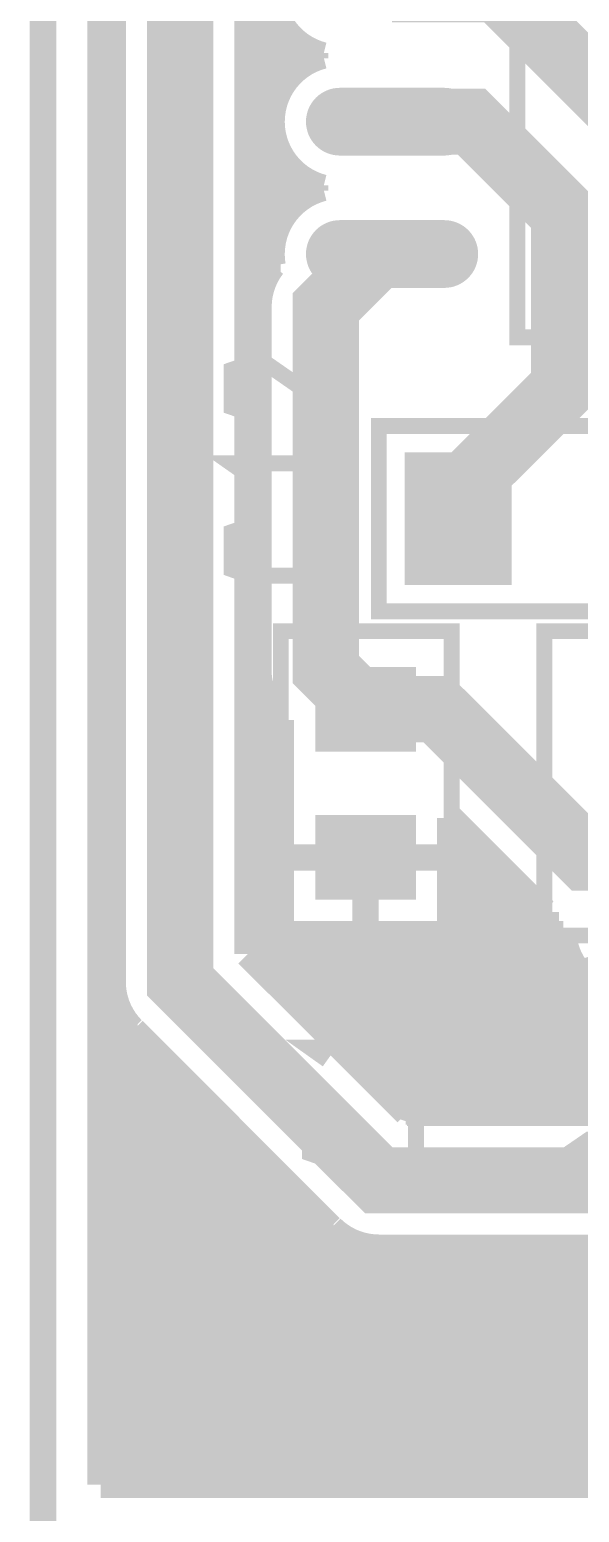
# Model space of a CAD drawing. Extents: x -5 to 90, y -49 to 54.
# Drawn here: x -5.13 to 0.14, y 3.8 to 18.03 of the extents above; entities that cross this region are included whole.
import ezdxf

# ---------------------------------------------------------------- set-up
doc = ezdxf.new("R2010")
doc.units = 0
doc.header["$MEASUREMENT"] = 0
doc.layers.get('0').update_dxf_attribs({"linetype": 'CONTINUOUS'})
for name, color, linetype in [('22-310-0_DRD', 7, 'CONTINUOUS'), ('22-310-0_DRL', 2, 'CONTINUOUS'), ('22-310-0_SMT', 3, 'CONTINUOUS'), ('22-310-0_SPT', 5, 'CONTINUOUS'), ('22-310-0_SST', 14, 'CONTINUOUS'), ('22-310-0_TOP', 9, 'CONTINUOUS')]:
    doc.layers.add(name, color=color, linetype=linetype)

# ---------------------------------------------------------------- blocks, each defined once
blk = doc.blocks.new('RECTANGLE_4')
blk.add_solid([(0.4826, 0.4064), (0.4826, -0.4064), (-0.4826, 0.4064), (-0.4826, -0.4064)])
blk = doc.blocks.new('RECTANGLE_5')
blk.add_solid([(0.51308, 0.63627), (0.51308, -0.63627), (-0.51308, 0.63627), (-0.51308, -0.63627)])
blk = doc.blocks.new('OBLONG_31')
at = {"const_width": 0.65024}
blk.add_lwpolyline([(0.50038, 0), (-0.50038, 0)], dxfattribs=at)
at = {"const_width": 0.32512}
for points in [[(-0.66294, 0, 1), (-0.33782, 0, 1)], [(0.33782, 0, 1), (0.66294, 0, 1)]]:
    blk.add_lwpolyline(points, format="xyb", close=True, dxfattribs=at)

msp = doc.modelspace()

# ---------------------------------------------------------------- linework, layer by layer
at = {"layer": '22-310-0_DRD', "const_width": 0.254}
msp.add_lwpolyline([(44.99864, 54.0004), (44.99864, -4.0005), (-4.99872, -4.0005), (-4.99872, 54.0004), (44.99864, 54.0004)], dxfattribs=at)
at = {"layer": '22-310-0_DRL', "const_width": 0.254}
msp.add_lwpolyline([(44.99864, 54.0004), (44.99864, -4.0005), (-4.99872, -4.0005), (-4.99872, 54.0004), (44.99864, 54.0004)], dxfattribs=at)
at = {"layer": '22-310-0_SST', "const_width": 0.1524}
for points in [[(2.44602, 15.0749), (-0.44958, 15.0749), (-0.44958, 25.5651), (3.24612, 25.5651), (3.24612, 15.875), (2.44602, 15.0876), (2.44602, 15.0749)], [(-2.17424, 14.8209), (-2.17424, 14.34846), (-2.85242, 14.8209), (-3.02006, 14.8209), (-3.19024, 14.76248), (-3.19024, 14.40688), (-3.02006, 14.34846)], [(-1.778, 12.446), (1.778, 12.446), (1.778, 14.224), (-1.778, 14.224), (-1.778, 12.446)], [(-2.17424, 13.9827), (-2.17424, 13.74648)], [(-2.17424, 13.86586), (-3.19024, 13.86586), (-3.02006, 13.74648)], [(-2.34442, 13.26388), (-2.17424, 13.20546), (-2.17424, 12.84986), (-2.34442, 12.7889), (-3.02006, 12.7889), (-3.19024, 12.84986), (-3.19024, 13.20546), (-3.02006, 13.26388)], [(-1.0795, 9.3345), (-1.0795, 12.2555), (-2.7178, 12.2555), (-2.7178, 9.3345), (-1.0795, 9.3345)], [(-0.1905, 12.2555), (-0.1905, 9.3345), (1.4478, 9.3345), (1.4478, 12.2555), (-0.1905, 12.2555)], [(-1.4224, 9.09828), (-1.4224, 8.86206)], [(1.08458, 9.05256), (1.08458, 8.58012), (0.4064, 9.05256), (0.23876, 9.05256), (0.06858, 8.99414), (0.06858, 8.63854), (0.23876, 8.58012)], [(-1.4224, 8.9789), (-2.4384, 8.9789), (-2.27076, 8.86206)], [(-1.4224, 8.37946), (-1.4224, 8.1407)], [(-1.4224, 8.26008), (-2.4384, 8.26008), (-2.27076, 8.1407)], [(1.08458, 8.21436), (1.08458, 7.74192), (0.4064, 8.21436), (0.23876, 8.21436), (0.06858, 8.15594), (0.06858, 7.80034), (0.23876, 7.74192)], [(-1.59258, 7.6581), (-1.4224, 7.59968), (-1.4224, 7.24408), (-1.59258, 7.18566), (-2.27076, 7.18566), (-2.4384, 7.24408), (-2.4384, 7.59968), (-2.27076, 7.6581)], [(0.57658, 6.90372), (0.57658, 7.25932), (0.4064, 7.37616), (0.23876, 7.37616), (0.06858, 7.25932), (0.06858, 6.90372), (1.08458, 6.90372)]]:
    msp.add_lwpolyline(points, dxfattribs=at)
at = {"layer": '22-310-0_TOP'}
for points, const_width in [([(-4.445, 28.1432), (-4.445, 4.064)], 0.254), ([(10.16, 11.5062), (9.2202, 11.5062), (8.509, 10.795), (8.509, 9.017), (7.62, 8.128), (3.937, 8.128), (2.794, 6.985), (-1.778, 6.985), (-3.683, 8.89), (-3.683, 20.066), (-2.794, 20.955), (-1.651, 20.955)], 0.635), ([(-4.3307, 20.066), (-4.3307, 8.89)], 0.254), ([(-2.8448, 19.98726), (-2.8448, 15.69466)], 0.254), ([(-3.0353, 19.79676), (-3.0353, 9.1567)], 0.254), ([(1.016, 13.335), (1.016, 16.764), (-0.635, 18.415), (-1.651, 18.415)], 0.635), ([(-2.6162, 17.95272), (-2.6162, 17.60728)], 0.254), ([(-4.3307, 17.9324), (-4.445, 17.9324)], 0.254), ([(-2.59334, 17.9324), (-3.0353, 17.9324)], 0.254), ([(-2.3876, 17.80286), (-2.3876, 17.7546)], 0.254), ([(-4.3307, 17.7038), (-4.445, 17.7038)], 0.254), ([(-2.49174, 17.7038), (-3.0353, 17.7038)], 0.254), ([(-4.3307, 17.4752), (-4.445, 17.4752)], 0.254), ([(-2.7178, 17.4752), (-3.0353, 17.4752)], 0.254), ([(-4.3307, 17.2466), (-4.445, 17.2466)], 0.254), ([(-2.79908, 17.2466), (-3.0353, 17.2466)], 0.254), ([(-1.651, 17.145), (-0.889, 17.145), (0, 16.256), (0, 14.605), (-1.016, 13.589), (-1.016, 13.335)], 0.635), ([(-4.3307, 17.018), (-4.445, 17.018)], 0.254), ([(-2.794, 17.018), (-3.0353, 17.018)], 0.254), ([(-4.3307, 16.7894), (-4.445, 16.7894)], 0.254), ([(-2.70002, 16.7894), (-3.0353, 16.7894)], 0.254), ([(-2.6162, 16.68272), (-2.6162, 16.33728)], 0.254), ([(-4.3307, 16.5608), (-4.445, 16.5608)], 0.254), ([(-2.44602, 16.5608), (-3.0353, 16.5608)], 0.254), ([(-2.3876, 16.53286), (-2.3876, 16.4846)], 0.254), ([(-4.3307, 16.3322), (-4.445, 16.3322)], 0.254), ([(-2.62128, 16.3322), (-3.0353, 16.3322)], 0.254), ([(-4.3307, 16.1036), (-4.445, 16.1036)], 0.254), ([(-2.76606, 16.1036), (-3.0353, 16.1036)], 0.254), ([(-1.905, 11.5062), (-2.286, 11.8872), (-2.286, 15.367), (-1.778, 15.875), (-1.651, 15.875)], 0.635), ([(-4.3307, 15.875), (-4.445, 15.875)], 0.254), ([(-2.8067, 15.875), (-3.0353, 15.875)], 0.254), ([(-4.3307, 15.6464), (-4.445, 15.6464)], 0.254), ([(-2.8702, 15.6464), (-3.0353, 15.6464)], 0.254), ([(-4.3307, 15.4178), (-4.445, 15.4178)], 0.254), ([(-2.93116, 15.4178), (-3.0353, 15.4178)], 0.254), ([(-2.9337, 15.367), (-2.9337, 11.8872)], 0.254), ([(-4.3307, 15.1892), (-4.445, 15.1892)], 0.254), ([(-2.9337, 15.1892), (-3.0353, 15.1892)], 0.254), ([(-4.3307, 14.9606), (-4.445, 14.9606)], 0.254), ([(-2.9337, 14.9606), (-3.0353, 14.9606)], 0.254), ([(-4.3307, 14.732), (-4.445, 14.732)], 0.254), ([(-2.9337, 14.732), (-3.0353, 14.732)], 0.254), ([(-4.3307, 14.5034), (-4.445, 14.5034)], 0.254), ([(-2.9337, 14.5034), (-3.0353, 14.5034)], 0.254), ([(-4.3307, 14.2748), (-4.445, 14.2748)], 0.254), ([(-2.9337, 14.2748), (-3.0353, 14.2748)], 0.254), ([(-4.3307, 14.0462), (-4.445, 14.0462)], 0.254), ([(-2.9337, 14.0462), (-3.0353, 14.0462)], 0.254), ([(-4.3307, 13.8176), (-4.445, 13.8176)], 0.254), ([(-2.9337, 13.8176), (-3.0353, 13.8176)], 0.254), ([(-4.3307, 13.589), (-4.445, 13.589)], 0.254), ([(-2.9337, 13.589), (-3.0353, 13.589)], 0.254), ([(-4.3307, 13.3604), (-4.445, 13.3604)], 0.254), ([(-2.9337, 13.3604), (-3.0353, 13.3604)], 0.254), ([(-4.3307, 13.1318), (-4.445, 13.1318)], 0.254), ([(-2.9337, 13.1318), (-3.0353, 13.1318)], 0.254), ([(-4.3307, 12.9032), (-4.445, 12.9032)], 0.254), ([(-2.9337, 12.9032), (-3.0353, 12.9032)], 0.254), ([(-4.3307, 12.6746), (-4.445, 12.6746)], 0.254), ([(-2.9337, 12.6746), (-3.0353, 12.6746)], 0.254), ([(-4.3307, 12.446), (-4.445, 12.446)], 0.254), ([(-2.9337, 12.446), (-3.0353, 12.446)], 0.254), ([(-4.3307, 12.2174), (-4.445, 12.2174)], 0.254), ([(-2.9337, 12.2174), (-3.0353, 12.2174)], 0.254), ([(-4.3307, 11.9888), (-4.445, 11.9888)], 0.254), ([(-2.9337, 11.9888), (-3.0353, 11.9888)], 0.254), ([(-4.3307, 11.7602), (-4.445, 11.7602)], 0.254), ([(-2.921, 11.7602), (-3.0353, 11.7602)], 0.254), ([(0.635, 10.0838), (0.2032, 10.0838), (-1.2192, 11.5062), (-1.905, 11.5062)], 0.635), ([(-2.8448, 11.55954), (-2.8448, 8.9662)], 0.254), ([(-4.3307, 11.5316), (-4.445, 11.5316)], 0.254), ([(-2.82702, 11.5316), (-3.0353, 11.5316)], 0.254), ([(-2.7178, 11.40206), (-2.7178, 10.8204)], 0.254), ([(-4.3307, 11.303), (-4.445, 11.303)], 0.254), ([(-2.7178, 11.303), (-3.0353, 11.303)], 0.254), ([(-4.3307, 11.0744), (-4.445, 11.0744)], 0.254), ([(-2.7178, 11.0744), (-3.0353, 11.0744)], 0.254), ([(-4.3307, 10.8458), (-4.445, 10.8458)], 0.254), ([(-2.7178, 10.8458), (-3.0353, 10.8458)], 0.254), ([(-2.7178, 10.8204), (-2.7178, 10.7696)], 0.254), ([(-2.7178, 10.7696), (-2.7178, 9.3472)], 0.254), ([(-4.3307, 10.6172), (-4.445, 10.6172)], 0.254), ([(-2.7178, 10.6172), (-3.0353, 10.6172)], 0.254), ([(-1.0922, 10.46226), (-0.26162, 9.63168)], 0.254), ([(-1.0922, 10.46226), (-1.0922, 9.3472)], 0.254), ([(-4.3307, 10.3886), (-4.445, 10.3886)], 0.254), ([(-2.7178, 10.3886), (-3.0353, 10.3886)], 0.254), ([(-1.016, 10.3886), (-1.0922, 10.3886)], 0.254), ([(-1.016, 10.38606), (-1.016, 7.6327)], 0.254), ([(-4.3307, 10.16), (-4.445, 10.16)], 0.254), ([(-2.7178, 10.16), (-3.0353, 10.16)], 0.254), ([(-0.7874, 10.16), (-1.0922, 10.16)], 0.254), ([(-0.7874, 10.15746), (-0.7874, 7.6327)], 0.254), ([(-2.7178, 10.0838), (-1.905, 10.0838)], 0.254), ([(-1.905, 9.3472), (-1.905, 10.0838)], 0.254), ([(-1.0922, 10.0838), (-1.905, 10.0838)], 0.254), ([(-4.3307, 9.9314), (-4.445, 9.9314)], 0.254), ([(-2.7178, 9.9314), (-3.0353, 9.9314)], 0.254), ([(-0.5588, 9.9314), (-1.0922, 9.9314)], 0.254), ([(-0.5588, 9.92886), (-0.5588, 7.6327)], 0.254), ([(-4.3307, 9.7028), (-4.445, 9.7028)], 0.254), ([(-2.7178, 9.7028), (-3.0353, 9.7028)], 0.254), ([(-0.3302, 9.7028), (-1.0922, 9.7028)], 0.254), ([(-0.3302, 9.70026), (-0.3302, 7.6327)], 0.254), ([(-0.1778, 9.56056), (-0.1778, 9.3472)], 0.254), ([(-4.3307, 9.4742), (-4.445, 9.4742)], 0.254), ([(-2.7178, 9.4742), (-3.0353, 9.4742)], 0.254), ([(-0.1778, 9.4742), (-1.0922, 9.4742)], 0.254), ([(-1.0922, 9.3472), (-2.7178, 9.3472)], 0.254), ([(-2.6162, 9.3472), (-2.6162, 8.7376)], 0.254), ([(-2.3876, 9.3472), (-2.3876, 8.509)], 0.254), ([(-2.159, 9.3472), (-2.159, 8.2804)], 0.254), ([(-1.9304, 9.3472), (-1.9304, 8.0518)], 0.254), ([(-1.7018, 9.3472), (-1.7018, 7.8232)], 0.254), ([(-1.4732, 9.3472), (-1.4732, 7.6327)], 0.254), ([(-1.2446, 9.3472), (-1.2446, 7.6327)], 0.254), ([(-0.01016, 9.3472), (-0.1778, 9.3472)], 0.254), ([(-0.1016, 9.3472), (-0.1016, 7.6327)], 0.254), ([(-4.3307, 9.2456), (-4.445, 9.2456)], 0.254), ([(0.00508, 9.2456), (-3.0353, 9.2456)], 0.254), ([(-3.0353, 9.1567), (-1.50876, 7.6327)], 0.254), ([(-4.3307, 9.017), (-4.445, 9.017)], 0.254), ([(0.11176, 9.017), (-2.89306, 9.017)], 0.254), ([(0.127, 8.99668), (0.127, 7.6327)], 0.254), ([(0.18288, 8.93318), (1.05918, 8.05688)], 0.254), ([(-4.32308, 8.7884), (-4.445, 8.7884)], 0.254), ([(0.32766, 8.7884), (-2.66446, 8.7884)], 0.254), ([(-4.23926, 8.5598), (-4.445, 8.5598)], 0.254), ([(0.55626, 8.5598), (-2.43586, 8.5598)], 0.254), ([(-4.2164, 8.5217), (-4.2164, 4.064)], 0.254), ([(-4.13258, 8.42518), (-2.24282, 6.53288)], 0.254), ([(-4.0386, 8.3312), (-4.445, 8.3312)], 0.254), ([(-3.9878, 8.27786), (-3.9878, 4.064)], 0.254), ([(0.78486, 8.3312), (-2.20726, 8.3312)], 0.254), ([(-3.81, 8.1026), (-4.445, 8.1026)], 0.254), ([(-3.7592, 8.04926), (-3.7592, 4.064)], 0.254), ([(1.01346, 8.1026), (-1.97866, 8.1026)], 0.254), ([(-3.5814, 7.874), (-4.445, 7.874)], 0.254), ([(1.2446, 7.874), (-1.75006, 7.874)], 0.254), ([(-3.5306, 7.82066), (-3.5306, 4.064)], 0.254), ([(-3.3528, 7.6454), (-4.445, 7.6454)], 0.254), ([(-3.302, 7.59206), (-3.302, 4.064)], 0.254), ([(2.53746, 7.6454), (-1.52146, 7.6454)], 0.254), ([(2.52476, 7.6327), (-1.50876, 7.6327)], 0.254), ([(-3.1242, 7.4168), (-4.445, 7.4168)], 0.254), ([(-3.0734, 7.36346), (-3.0734, 4.064)], 0.254), ([(-2.8956, 7.1882), (-4.445, 7.1882)], 0.254), ([(-2.8448, 7.13486), (-2.8448, 4.064)], 0.254), ([(-2.667, 6.9596), (-4.445, 6.9596)], 0.254), ([(-2.6162, 6.90626), (-2.6162, 4.064)], 0.254), ([(-2.4384, 6.731), (-4.445, 6.731)], 0.254), ([(-2.3876, 6.67766), (-2.3876, 4.064)], 0.254), ([(-2.2098, 6.5024), (-4.445, 6.5024)], 0.254), ([(-2.159, 6.46176), (-2.159, 4.064)], 0.254), ([(-1.9304, 6.35508), (-1.9304, 4.064)], 0.254), ([(2.62636, 6.3373), (-1.778, 6.3373)], 0.254), ([(-1.7018, 6.3373), (-1.7018, 4.064)], 0.254), ([(-1.4732, 6.3373), (-1.4732, 4.064)], 0.254), ([(-1.2446, 6.3373), (-1.2446, 4.064)], 0.254), ([(-1.016, 6.3373), (-1.016, 4.064)], 0.254), ([(-0.7874, 6.3373), (-0.7874, 4.064)], 0.254), ([(-0.5588, 6.3373), (-0.5588, 4.064)], 0.254), ([(-0.3302, 6.3373), (-0.3302, 4.064)], 0.254), ([(-0.1016, 6.3373), (-0.1016, 4.064)], 0.254), ([(0.127, 6.3373), (0.127, 4.064)], 0.254), ([(2.56032, 6.2738), (-4.445, 6.2738)], 0.254), ([(2.413, 6.0452), (-4.445, 6.0452)], 0.254), ([(2.35204, 5.8166), (-4.445, 5.8166)], 0.254), ([(2.35458, 5.588), (-4.445, 5.588)], 0.254), ([(2.4257, 5.3594), (-4.445, 5.3594)], 0.254), ([(2.58572, 5.1308), (-4.445, 5.1308)], 0.254), ([(3.00736, 4.9022), (-4.445, 4.9022)], 0.254), ([(5.5118, 4.6736), (-4.445, 4.6736)], 0.254), ([(5.5118, 4.445), (-4.445, 4.445)], 0.254), ([(5.5118, 4.2164), (-4.445, 4.2164)], 0.254), ([(4.191, 4.064), (-4.445, 4.064)], 0.254)]:
    msp.add_lwpolyline(points, dxfattribs=dict(at, const_width=const_width))
at = {"layer": '22-310-0_TOP', "const_width": 0.254}
for points in [[(-2.8067, 18.415, 0.3436257), (-2.3114, 17.78)], [(-2.3114, 17.78, 0.3436255), (-2.8067, 17.145)], [(-2.8067, 17.145, 0.3436257), (-2.3114, 16.51)], [(-2.3114, 16.51, 0.3436255), (-2.8067, 15.875)], [(-2.8067, 15.875, 0.0429086), (-2.79708, 15.76314)], [(-2.79654, 15.76324, 0.1665162), (-2.93226, 15.367)], [(-2.9337, 11.8872, 0.1989129), (-2.74399, 11.42921)], [(-2.9337, 11.8872, 0.1989129), (-2.74399, 11.42921)], [(-0.254, 9.6266, 0.0390263), (-0.1774, 9.56111)], [(-0.254, 9.6266, 0.0390263), (-0.1774, 9.56111)], [(-0.01016, 9.3472, 0.1785675), (0.17739, 8.94039)], [(-0.01016, 9.3472, 0.1785675), (0.17739, 8.94039)], [(-4.3307, 8.89, 0.1989129), (-4.14099, 8.43201)], [(-4.3307, 8.89, 0.1989129), (-4.14099, 8.43201)], [(-2.2352, 6.5278, 0.1989124), (-1.778, 6.33842)]]:
    msp.add_lwpolyline(points, format="xyb", dxfattribs=at)

# ---------------------------------------------------------------- block references
at = {"layer": '22-310-0_SMT'}
for name, p in [('OBLONG_31', (-1.651, 17.145)), ('OBLONG_31', (-1.651, 15.875)), ('RECTANGLE_5', (-1.016, 13.335)), ('RECTANGLE_4', (-1.905, 11.5062)), ('RECTANGLE_4', (-1.905, 10.0838))]:
    msp.add_blockref(name, p, dxfattribs=at)
at = {"layer": '22-310-0_SPT'}
for name, p in [('OBLONG_31', (-1.651, 17.145)), ('OBLONG_31', (-1.651, 15.875)), ('RECTANGLE_5', (-1.016, 13.335)), ('RECTANGLE_4', (-1.905, 11.5062)), ('RECTANGLE_4', (-1.905, 10.0838))]:
    msp.add_blockref(name, p, dxfattribs=at)
at = {"layer": '22-310-0_TOP'}
for name, p in [('OBLONG_31', (-1.651, 17.145)), ('OBLONG_31', (-1.651, 15.875)), ('RECTANGLE_5', (-1.016, 13.335)), ('RECTANGLE_4', (-1.905, 11.5062)), ('RECTANGLE_4', (-1.905, 10.0838))]:
    msp.add_blockref(name, p, dxfattribs=at)

doc.saveas('drawing.dxf')
